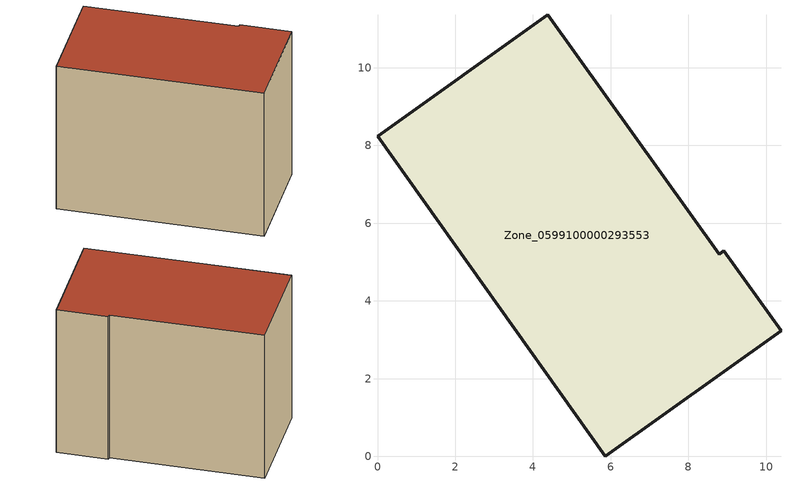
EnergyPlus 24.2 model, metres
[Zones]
Zone_0599100000293553
 floor ground (C_G): 5.87,0 0,8.24 4.38,11.37 8.8,5.2 8.91,5.29 10.38,3.23 z0
 wall outside (C_F): 8.91,5.29 8.8,5.2 4.38,11.37 0,8.24 5.87,0 10.38,3.23 8.91,5.29 z0:8.04
 roof outside (C_R): 5.87,0 10.38,3.23 8.91,5.29 8.8,5.2 4.38,11.37 0,8.24 z8.04
[BUILDING]
Pand.0599100000293553: North Axis=0; Terrain=City; Loads Convergence Tolerance Value=0.04; Temperature Convergence Tolerance Value=0.4; Solar Distribution=FullExterior; Maximum Number of Warmup Days=25; Minimum Number of Warmup Days=1
[Site:Location]
Rotterdam.The.Hague.AP_ZH_NLD Design_Conditions: Latitude=51.96; Longitude=4.45; Time Zone=1; Elevation=-4.5
[SITE:GROUNDTEMPERATURE:BUILDINGSURFACE]
18, 18, 18, 18, 18, 18, 18, 18, 18, 18, 18, 18
[MATERIAL] Thermal Absorptance=0.9; Solar Absorptance=0.7; Visible Absorptance=0.7
Name | Roughness | Thickness | Conductivity | Density | Specific Heat
G.TI.1975-1991 | MediumSmooth | 0.15 | 0.288461 | 540 | 1210
F.TI.1975-1991 | Rough | 0.3 | 0.230769 | 1920 | 840
R.TI.1975-1991 | MediumRough | 0.2 | 0.153846 | 1500 | 1000
[CONSTRUCTION]
C_G: G.TI.1975-1991
C_F: F.TI.1975-1991
C_R: R.TI.1975-1991
[ZONE]
Zone_0599100000293553: Type=1; Multiplier=1; Ceiling Height=Autocalculate; Volume=Autocalculate; Floor Area=autocalculate; Part of Total Floor Area=Yes
[ZONEINFILTRATION:DESIGNFLOWRATE]
Infil_Zone_0599100000293553: Zone or ZoneList or Space or SpaceList=Zone_0599100000293553; Schedule=AlwaysOn; Design Flow Rate Calculation Method=Flow/Area; Flow Rate per Floor Area=0.003; Constant Term Coefficient=1; Temperature Term Coefficient=0; Velocity Term Coefficient=0; Velocity Squared Term Coefficient=0
[HVACTEMPLATE:ZONE:IDEALLOADSAIRSYSTEM]
Zone_0599100000293553: Maximum Heating Supply Air Temperature=50; Minimum Cooling Supply Air Temperature=13; Maximum Heating Supply Air Humidity Ratio=0.0156; Minimum Cooling Supply Air Humidity Ratio=0.0077; Heating Limit=NoLimit; Cooling Limit=NoLimit; Dehumidification Control Type=ConstantSensibleHeatRatio; Cooling Sensible Heat Ratio=0.7; Dehumidification Setpoint=60; Humidification Control Type=None; Humidification Setpoint=30; Outdoor Air Method=None; Outdoor Air Flow Rate per Person=0.00944; Outdoor Air Flow Rate per Zone Floor Area=0; Outdoor Air Flow Rate per Zone=0; Demand Controlled Ventilation Type=None; Outdoor Air Economizer Type=NoEconomizer; Heat Recovery Type=None; Sensible Heat Recovery Effectiveness=0.7; Latent Heat Recovery Effectiveness=0.65
[ZONECONTROL:THERMOSTAT]
ThermostatControl_Zone_0599100000293553: Zone or ZoneList=Zone_0599100000293553; Control Type Schedule=DualSetpointControlType; Control 1=Thermostat_Zone_0599100000293553; Temperature Difference Between Cutout And Setpoint=0
[THERMOSTATSETPOINT:DUALSETPOINT]
Thermostat_Zone_0599100000293553: Heating Setpoint Temperature Schedule=HeatingSetpoint_Zone_0599100000293553; Cooling Setpoint Temperature Schedule=CoolingSetpoint_Zone_0599100000293553
[SCHEDULE:COMPACT]
HeatingSetpoint_Zone_0599100000293553: Through: 12/31, For: AllDays, Until: 24:00, 21
CoolingSetpoint_Zone_0599100000293553: Through: 12/31, For: AllDays, Until: 24:00, 24
DualSetpointControlType: Through: 12/31, For: AllDays, Until: 24:00, 4
AlwaysOn: Through: 12/31, For: AllDays, Until: 24:00, 1
